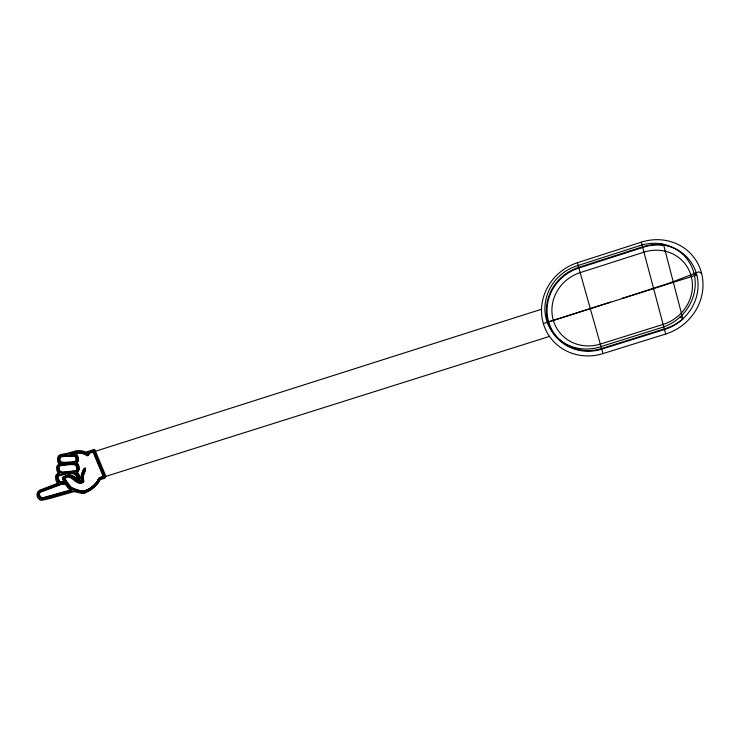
<?xml version="1.0" encoding="UTF-8"?>
<svg xmlns="http://www.w3.org/2000/svg" width="740" height="740" viewBox="0 0 740 740"><rect width="100%" height="100%" fill="white"/><g stroke="black" fill="none" stroke-linecap="round" stroke-linejoin="round"><path stroke-width="1.11" d="M57.998 475.82L57.998 476.773A13.681 12.432 26.9 0 0 58.192 478.373L59.894 481.537L65.222 481.638A27.084 24.725 26.5 0 1 63.483 478.012L63.492 476.505L68.691 474.719A7.576 6.873 26.7 0 1 71.142 475.006L75.138 477.143A18.223 16.493 26.5 0 1 77.219 479.058L77.608 479.465A1.896 1.73 26.6 0 0 77.931 478.835M56.481 475.996L56.619 478.077A13.598 12.349 27 0 0 57.406 480.695L57.646 481.213M77.108 479.733L77.117 478.78A13.838 12.552 27.2 0 0 76.932 477.18C74.333 470.113 62.946 475.062 57.452 476.088A1.721 1.563 27.4 0 0 57.091 476.884L57.11 477.837A13.718 12.46 26.9 0 0 57.294 479.437L59.006 482.619L64.343 482.711M77.534 479.196L77.534 478.253A13.819 12.534 27.2 0 0 77.358 476.643C74.758 469.586 63.381 474.534 57.896 475.552A1.721 1.563 27.4 0 0 57.544 476.347L57.553 477.3A13.699 12.451 26.9 0 0 57.748 478.91L59.45 482.073L64.787 482.175A27.121 24.753 26.5 0 1 63.048 478.54L63.048 477.032L68.256 475.247A7.585 6.882 26.7 0 1 70.716 475.533L74.722 477.67A18.241 16.521 26.5 0 1 76.803 479.594L77.191 479.992A1.906 1.73 26.6 0 0 77.506 479.372M77.95 478.66L77.95 477.716A13.801 12.524 27.2 0 0 77.774 476.116L76.044 472.832L77.284 472.194A3.09 2.812 27.2 0 0 77.894 471.473L78.292 470.104A10.97 9.972 27.5 0 0 78.079 467.699L78.07 467.569A10.739 9.768 27.6 0 0 77.524 465.617A4.014 3.654 27.4 0 0 75.841 463.592M76.766 470.168L76.775 469.558A12.478 11.341 27.7 0 0 76.525 467.403L76.109 466.071A2.673 2.433 27.4 0 0 75.314 464.933L71.799 464.489L63.843 465.247A26.39 23.911 26.3 0 0 59.154 466.182A1.878 1.711 27.9 0 0 58.275 467.088A1.304 1.184 28 0 0 58.155 467.458L58.146 468.069A12.515 11.387 27.4 0 0 58.405 470.224L58.83 471.556A2.692 2.442 27.7 0 0 59.635 472.703L62.271 473.082L69.819 472.314A39.794 35.983 24.9 0 1 70.716 472.259L71.53 472.194A24.679 22.515 28.8 0 0 75.776 471.445L75.998 471.288A1.869 1.702 27.2 0 0 76.738 470.353M77.182 469.65L77.2 469.04A12.46 11.322 27.7 0 0 76.951 466.885L76.534 465.553A2.664 2.433 27.4 0 0 75.73 464.415L72.224 463.971L64.288 464.729M77.608 469.123L77.617 468.522A12.441 11.313 27.7 0 0 77.367 466.367L76.951 465.035M79.125 469.058L78.736 470.418A3.08 2.803 27.2 0 1 78.126 471.149C75.656 471.889 79.892 473.942 79.282 476.162A11.415 10.369 27 0 1 79.522 478.502M37.981 493.08L38.341 491.739A4.024 3.626 27.2 0 1 40.127 489.982L59.237 482.767A3.386 3.071 27.2 0 1 57.637 481.222M82.908 476.088C87.431 466.552 84.073 465.201 81.437 475.691A13.949 12.737 25.7 0 0 81.308 478.17A16.696 15.244 25.6 0 0 81.77 481.111L78.2 481.13M83.315 475.561C87.838 466.034 84.49 464.683 81.853 475.163A13.931 12.719 25.7 0 0 81.724 477.633A16.678 15.226 25.6 0 0 82.186 480.575L78.616 480.593M37.398 492.84L37.037 494.181A6.882 6.198 27 0 0 37.24 496.512A6.79 6.114 27 0 0 37.657 497.595L39.905 499.953A3.321 2.997 27 0 0 41.079 500.286L42.402 500.194A224.978 204.157 41.8 0 0 50.348 498.362L74.111 491.61L78.07 492.599A60.902 55.87 28.8 0 0 79.541 492.877L81.918 493.256M98.337 479.538L99.058 478.123L103.868 476.597L93.425 451.539L87.32 453.528L88.8 454.712L87.662 455.387A18.093 16.483 27.1 0 0 85.257 454.027L83.398 453.287A14.069 12.83 27.2 0 0 80.669 452.658L76.155 452.686L70.605 454.036A22.912 20.84 26.9 0 1 74.657 454.212M97.43 481.093L98.781 478.613L549.505 336.404M98.485 479.52L97.199 481.564M96.811 482.101L99.345 477.661L104.248 476.06L93.832 451.039L87.727 453.028L89.198 454.212L88.069 454.878A18.065 16.465 27.1 0 0 85.664 453.528L83.814 452.788A14.051 12.811 27.2 0 0 81.085 452.159L76.572 452.186L71.031 453.537M96.468 482.591L97.597 481.028M97.245 481.518L95.719 483.553M96.885 481.999L94.461 484.95M96.496 482.48L95.284 483.951M95.682 483.414L93.555 485.829A35.465 32.292 28 0 1 91.927 487.235A39.303 35.788 28.3 0 1 88.504 489.667L83.158 492.054M95.247 483.868L94.341 484.746A35.363 32.209 28 0 1 92.722 486.143A39.192 35.696 28.3 0 1 89.3 488.576C84.092 492.951 76.858 489.963 71.576 487.42A28.841 26.344 26.4 0 1 67.331 482.175L67.081 481.971A21.95 20.026 26.6 0 1 64.769 477.457C72.538 471.426 76.757 486.078 83.879 481.296M94.406 484.848L93.943 485.283A35.418 32.255 28 0 1 92.324 486.689A39.248 35.742 28.3 0 1 88.902 489.122L83.518 491.499M64.371 477.975C72.132 471.981 76.34 486.615 83.472 481.832M63.936 478.512C71.706 472.509 75.924 487.161 83.056 482.369M76.599 470.344L76.84 470.242A1.859 1.693 27.2 0 0 77.571 469.308M76.229 463.129L76.655 462.916A2.868 2.618 27.7 0 0 77.432 462.204L77.941 460.863A10.036 9.148 28.1 0 0 77.228 456.349L76.377 455.054A2.784 2.544 28 0 0 75.406 454.443L74.657 454.24M75.804 463.638L76.229 463.434A2.877 2.618 27.7 0 0 77.006 462.722L77.515 461.381A10.055 9.158 28.1 0 0 76.803 456.858M60.301 454.684L58.719 455.951L58.358 458.652A11.609 10.573 28.1 0 0 58.46 459.355A10.508 9.574 28.1 0 0 59.071 461.649M76.183 470.871L76.424 470.76A1.859 1.693 27.2 0 0 77.154 469.835M85.461 492.072L89.596 490.102A39.303 35.798 28.2 0 0 94.924 486.236L98.42 482.48L100.446 478.789L105.441 477.207L105.959 476.412L94.822 449.717L94.026 449.43L85.877 452.085A15.882 14.486 27.2 0 0 78.977 450.577L78.44 450.586A19.518 17.797 27 0 0 76.701 450.716L65.185 453.879M84.647 493.173L88.791 491.203A39.414 35.89 28.2 0 0 94.137 487.327L97.634 483.553L99.669 479.853L104.682 478.271L105.182 477.411L94.026 450.716L93.222 450.429L85.054 453.084M61.365 483.951L40.367 491.832A2.525 2.276 27.2 0 0 39.535 492.452L38.952 494.653A5.55 4.995 27 0 0 39.183 495.809L40.543 497.891L42.411 498.279L71.891 490.037A8.399 7.631 26.4 0 1 71.022 489.621M60.93 484.497L39.905 492.377A2.525 2.276 27.2 0 0 39.072 492.997L38.48 495.208A5.55 5.004 27 0 0 38.711 496.364L40.793 498.806A3.312 2.988 27 0 0 42.004 499.167L43.327 499.084A224.312 203.611 41.8 0 0 51.254 497.252L74.953 490.518L76.424 490.944M58.349 483.84L39.192 491.092A4.033 3.635 27.2 0 0 37.407 492.849M541.523 309.237L93.027 452.038L86.913 454.027L88.393 455.211L87.255 455.886A18.111 16.502 27.1 0 0 84.841 454.526L82.991 453.786A14.088 12.848 27.2 0 0 80.253 453.158L75.73 453.185L70.171 454.536A22.949 20.868 26.9 0 1 74.231 454.721L74.981 454.943A2.794 2.544 28 0 1 75.952 455.553L76.84 456.848M577.366 262.746L641.303 242.174A50.542 47.055 -37.1 0 1 701.474 272.884A50.542 47.055 -37.1 0 1 665.667 334.027L602.989 353.591A49.737 46.953 -33.7 0 1 543.206 323.056A49.737 46.953 -33.7 0 1 577.366 262.746L602.989 353.591M621.711 298.535L667.156 283.836A65.175 14.116 -15.4 0 0 673.474 281.57L698.745 271.83L701.613 273.393M62.354 483.294L66.064 482.98A30.164 27.547 26.5 0 0 71.114 488.798L71.447 489.066A8.39 7.622 26.4 0 0 72.317 489.482L42.874 497.724L41.005 497.335L39.645 495.254A5.541 4.995 27 0 1 39.423 494.098L40.006 491.897A2.516 2.266 27.2 0 1 40.839 491.277L61.808 483.414M610.62 302.059L548.654 321.872M543.345 323.556L696.793 274.919L693.972 273.338M61.873 483.84L65.629 483.525A30.201 27.584 26.5 0 0 70.679 489.344L71.022 489.612M61.429 484.385L65.194 484.062A30.248 27.62 26.5 0 0 70.254 489.889L70.596 490.158A8.418 7.641 26.4 0 0 71.466 490.583L41.949 498.834L40.145 498.418L38.6 496.485A6.771 6.105 27 0 1 37.99 493.154M59.746 472.749L57.822 473.489A3.395 3.08 27.4 0 0 57.119 474.109A4.2 3.811 27.4 0 0 56.518 475.996M72.381 471.139L71.567 471.214A39.682 35.899 24.9 0 0 70.679 471.269L63.159 472.037L60.55 471.621M64.806 456.303L59.727 457.19L58.969 459.836A9.111 8.297 28.1 0 0 59.163 460.955L59.783 462.509A1.591 1.452 28.3 0 0 60.153 462.925L63.27 463.397L71.373 462.916A33.883 30.988 30 0 0 72.409 462.833L75.683 461.936A1.563 1.434 27.7 0 0 75.924 461.464L76.072 460.095A8.88 8.094 28.1 0 0 75.794 458.217L75.545 457.496A2.535 2.312 28 0 0 74.907 456.469L65.342 456.284A1.064 0.971 28.5 0 1 64.806 456.339M84.027 492.368L83.611 492.331A10.231 9.315 26 0 1 83.084 492.23L82.917 492.193M83.213 493.478L82.788 493.432A10.258 9.333 25.9 0 1 82.26 493.33L82.094 493.293M83.398 491.48L75.499 489.917L71.151 487.965A28.878 26.372 26.4 0 1 66.896 482.711M83.047 492.035L76.479 490.842M82.741 492.155L80.364 491.776A60.736 55.731 28.8 0 1 78.893 491.499L71.16 488.863M76.127 463.934L72.65 463.462L64.722 464.211A26.316 23.856 26.3 0 0 60.042 465.146A1.878 1.702 28 0 0 59.163 466.052A1.304 1.184 28 0 0 59.043 466.422L59.043 467.033A12.478 11.359 27.5 0 0 59.302 469.179L59.718 470.511M661.144 243.839L663.697 245.162L682.872 318.875A44.853 41.745 -37.2 0 1 664.317 328.93L601.565 348.549A44.095 41.625 -33.6 0 1 548.534 321.484A44.095 41.625 -33.6 0 1 578.856 268L642.709 247.493A44.853 41.745 -37.2 0 1 663.697 245.162M60.116 472.148L62.715 472.555L70.254 471.796A39.738 35.936 24.9 0 1 71.142 471.741L71.956 471.667A24.642 22.487 28.8 0 0 76.201 470.918M75.295 455.988L72.705 455.452L65.823 455.766A1.064 0.971 28.5 0 1 65.24 455.831L60.171 456.691L59.413 459.327A9.102 8.288 28.1 0 0 59.607 460.447L60.236 462A1.591 1.443 28.3 0 0 60.597 462.417L63.714 462.879L71.799 462.398A33.837 30.951 30 0 0 72.844 462.315L76.1 461.418A1.563 1.425 27.8 0 0 76.34 460.955L76.498 459.586A8.871 8.085 28.1 0 0 76.211 457.709L75.97 456.987A2.535 2.312 28 0 0 75.332 455.97M680.199 316.924L682.872 318.875M71.058 488.788L70.725 488.511A28.916 26.409 26.4 0 1 66.461 483.248M66.813 482.748L66.6 482.434A21.987 20.045 26.6 0 1 64.334 477.985M66.378 483.294L66.193 483.007A22.015 20.073 26.6 0 1 63.899 478.521M93.027 452.038L103.489 477.124M76.396 456.478L76.636 457.2A8.862 8.066 28.2 0 1 76.914 459.078L76.775 460.447A1.563 1.425 27.8 0 1 76.534 460.909L73.269 461.806A33.79 30.904 30 0 1 72.233 461.889L63.575 462.371L61.05 461.899A1.591 1.443 28.3 0 1 60.68 461.483L60.051 459.938A9.084 8.279 28.1 0 1 59.866 458.819L60.615 456.182L65.684 455.294A1.064 0.971 28.5 0 0 66.175 455.276L73.131 454.952L75.721 455.489A2.525 2.303 28 0 1 76.359 456.488M641.303 242.174L665.667 334.027M78.93 466.653L78.912 466.524A10.702 9.74 27.6 0 0 78.366 464.591M76.257 463.074A4.005 3.654 27.4 0 1 77.885 465.118A10.721 9.749 27.6 0 1 78.477 467.051L78.514 467.171A10.952 9.962 27.6 0 1 78.755 469.586L78.311 470.945A3.08 2.812 27.2 0 1 77.709 471.676C75.23 472.407 79.476 474.47 78.866 476.69A11.433 10.379 27 0 1 79.106 479.03A4.163 3.783 26.7 0 1 78.246 481.166M83.463 481.657A15.115 13.801 25.6 0 1 82.825 476.079M59.616 465.71A1.878 1.702 27.9 0 0 58.719 466.57A1.304 1.184 28 0 0 58.599 466.94L58.59 467.55A12.497 11.368 27.5 0 0 58.849 469.697L59.274 471.029A2.683 2.433 27.7 0 0 60.088 472.175M59.598 465.664A26.353 23.884 26.3 0 1 64.288 464.757M59.7 472.795A4.422 4.014 27.7 0 1 58.284 470.668L57.859 469.567A12.571 11.442 27.5 0 1 57.535 466.561L57.665 465.589A2.747 2.498 28 0 1 58.062 464.831L60.939 463.416A3.238 2.942 28.3 0 1 59.283 461.927A4.68 4.255 28.3 0 1 59.117 461.631M60.282 454.628A26.723 24.263 26.9 0 1 65.194 453.916M85.183 492.155A5.495 4.995 25.8 0 1 84.258 492.368M71.04 453.546A22.884 20.812 26.9 0 1 75.082 453.713L75.822 453.935A2.784 2.544 28 0 1 76.793 454.554L77.682 455.831A10.027 9.13 28.1 0 1 78.338 460.354L77.848 461.695A2.868 2.618 27.8 0 1 77.071 462.408L76.645 462.611A4.005 3.645 27.5 0 1 78.311 464.6M78.912 466.653A10.934 9.944 27.6 0 1 79.171 469.068M79.467 478.493A4.153 3.783 26.7 0 1 78.662 480.63M83.879 481.12A15.087 13.783 25.6 0 1 83.241 475.552M60.523 471.648A2.683 2.433 27.7 0 1 59.755 470.501M76.618 470.4A24.614 22.459 28.8 0 1 72.381 471.112M76.155 463.906A2.664 2.424 27.5 0 1 76.923 465.044M57.988 475.82A1.721 1.554 27.5 0 1 58.358 475.043C64.075 473.924 76.618 468.577 78.449 477.226A11.452 10.397 27 0 1 78.69 479.566M78.634 479.566A4.172 3.792 26.6 0 1 77.83 481.703L81.354 481.648A16.724 15.263 25.6 0 1 80.882 478.706A13.968 12.746 25.7 0 1 81.021 476.227C83.666 465.719 87.024 467.07 82.492 476.625A15.133 13.819 25.6 0 0 83.056 482.193M64.334 482.721A27.167 24.781 26.5 0 1 62.604 479.076L62.613 477.568L67.821 475.774A7.594 6.891 26.7 0 1 70.291 476.06L74.296 478.207A18.269 16.539 26.5 0 1 76.377 480.13L76.775 480.528A1.906 1.73 26.6 0 0 77.09 479.909M58.358 483.83A3.395 3.08 27.2 0 1 56.74 482.295L56.518 481.768A13.635 12.377 27 0 1 55.731 479.141L55.583 477.06A4.218 3.82 27.4 0 1 56.185 475.135M56.231 475.163A3.404 3.08 27.4 0 1 56.925 474.543L58.858 473.804A4.44 4.033 27.7 0 1 57.387 471.722L56.971 470.612A12.608 11.47 27.5 0 1 56.638 467.597L56.767 466.616A2.756 2.507 28 0 1 57.174 465.867L60.051 464.452A3.247 2.951 28.3 0 1 58.386 462.953A4.69 4.264 28.2 0 1 58.22 462.657M58.173 462.667A10.536 9.602 28.1 0 1 57.59 460.373A11.636 10.601 28.1 0 1 57.461 459.67L57.822 456.969L59.413 455.692A26.797 24.318 26.9 0 1 64.315 454.915L75.85 451.714A19.573 17.843 27 0 1 77.598 451.585L78.135 451.585A15.919 14.523 27.2 0 1 85.063 453.074M84.369 493.256A5.513 5.014 25.8 0 1 83.435 493.469M640.192 245.523L576.904 265.873A44.363 41.902 -33.8 0 0 546.425 319.708A44.363 41.902 -33.8 0 0 599.788 346.949L661.976 327.487A45.085 41.995 -37.3 0 0 693.861 272.93A45.085 41.995 -37.3 0 0 640.192 245.523M642.542 246.864L578.68 267.39A44.761 42.254 -33.6 0 0 547.915 321.669A44.761 42.254 -33.6 0 0 601.731 349.141L664.474 329.522A45.492 42.347 -37.1 0 0 696.682 274.512A45.492 42.347 -37.1 0 0 642.542 246.864M643.948 252.164L580.16 272.635A39.118 36.935 -33.6 0 0 553.243 320.087A39.118 36.935 -33.6 0 0 600.307 344.091L663.123 324.416A39.756 37.019 -37.1 0 0 691.252 276.335A39.756 37.019 -37.1 0 0 643.948 252.164"/></g></svg>
